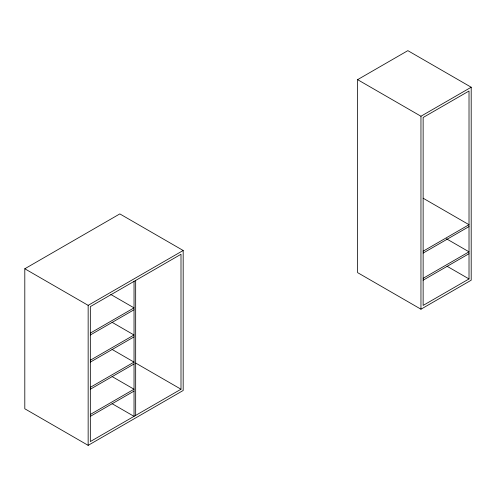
<?xml version="1.0" encoding="UTF-8"?>
<svg xmlns="http://www.w3.org/2000/svg" width="496" height="496" viewBox="0 0 496 496"><rect width="100%" height="100%" fill="white"/><g stroke="black" fill="none" stroke-linecap="round" stroke-linejoin="round"><path stroke-width="0.74" d="M24.8 268.77L119.827 213.906L183.179 250.486L183.179 390.488L88.152 445.352L24.8 408.772L24.8 268.77L88.152 305.35L183.179 250.486M357.604 79.658L407.848 50.648L471.2 87.228L471.2 280.203L420.955 309.206L357.604 272.633L357.604 79.658L420.955 116.238L471.2 87.228M90.34 333.095L134.032 307.873L110.757 294.438M90.34 334.992L134.032 309.764M90.34 360.214L134.032 334.992L112.09 322.319M90.34 362.105L134.032 336.883M90.34 387.333L134.032 362.105L112.09 349.438M90.34 389.224L134.032 363.996M90.34 414.451L134.032 389.224L112.09 376.557M90.34 416.342L134.032 391.115M180.997 389.224L90.34 441.564L90.34 306.609L180.997 254.268L180.997 389.224L135.786 363.122M423.138 251.193L469.018 224.707L423.138 198.22M423.138 253.084L469.018 226.598M423.138 278.306L469.018 251.819L446.412 238.768M423.138 280.203L469.018 253.716M469.018 278.938L423.138 305.424L423.138 117.496L469.018 91.01L469.018 278.938L447.076 266.271M112.09 403.676L134.032 416.342L134.032 281.387M420.955 116.238L420.955 309.206M135.668 280.438L135.668 415.394M88.152 305.35L88.152 445.352"/></g></svg>
